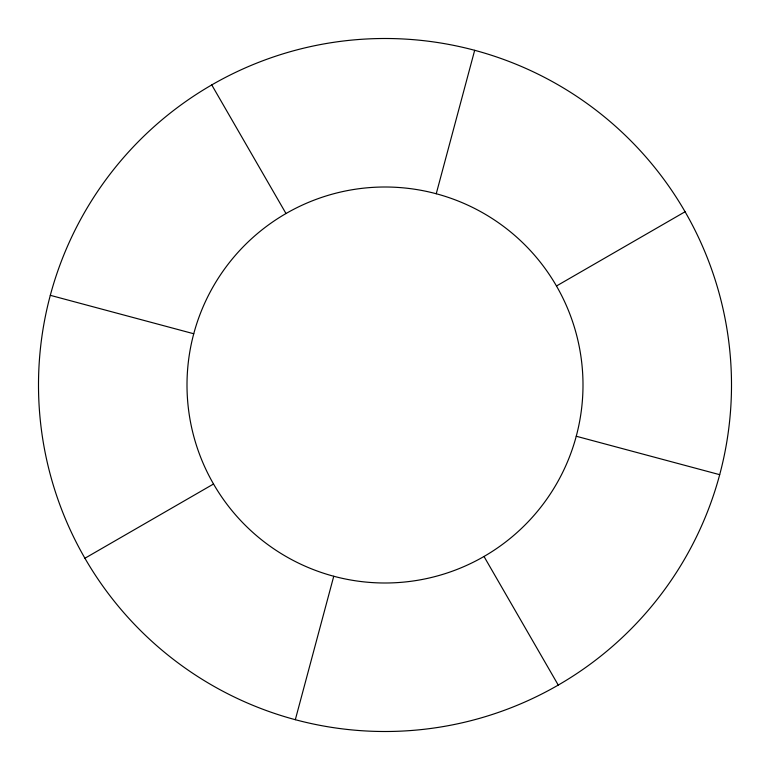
<?xml version="1.0" encoding="UTF-8"?>
<svg xmlns="http://www.w3.org/2000/svg" width="770" height="770" viewBox="0 0 770 770"><rect width="100%" height="100%" fill="white"/><g stroke="black" fill="none" stroke-linecap="round" stroke-linejoin="round"><path stroke-width="1.16" d="M295.324 719.69L333.757 576.249M436.244 193.751L474.676 50.31M84.921 558.25L213.531 484.003M556.469 285.997L685.079 211.75M50.31 295.324L193.751 333.757M576.249 436.244L719.69 474.676M211.75 84.921A346.5 346.5 0 0 1 731.5 385A346.5 346.5 0 0 1 211.75 685.079A346.5 346.5 0 0 1 211.75 84.921L285.997 213.531A197.996 197.996 0 0 0 285.997 556.469A197.996 197.996 0 0 0 582.996 385A197.996 197.996 0 0 0 285.997 213.531M484.003 556.469L558.25 685.079"/></g></svg>
